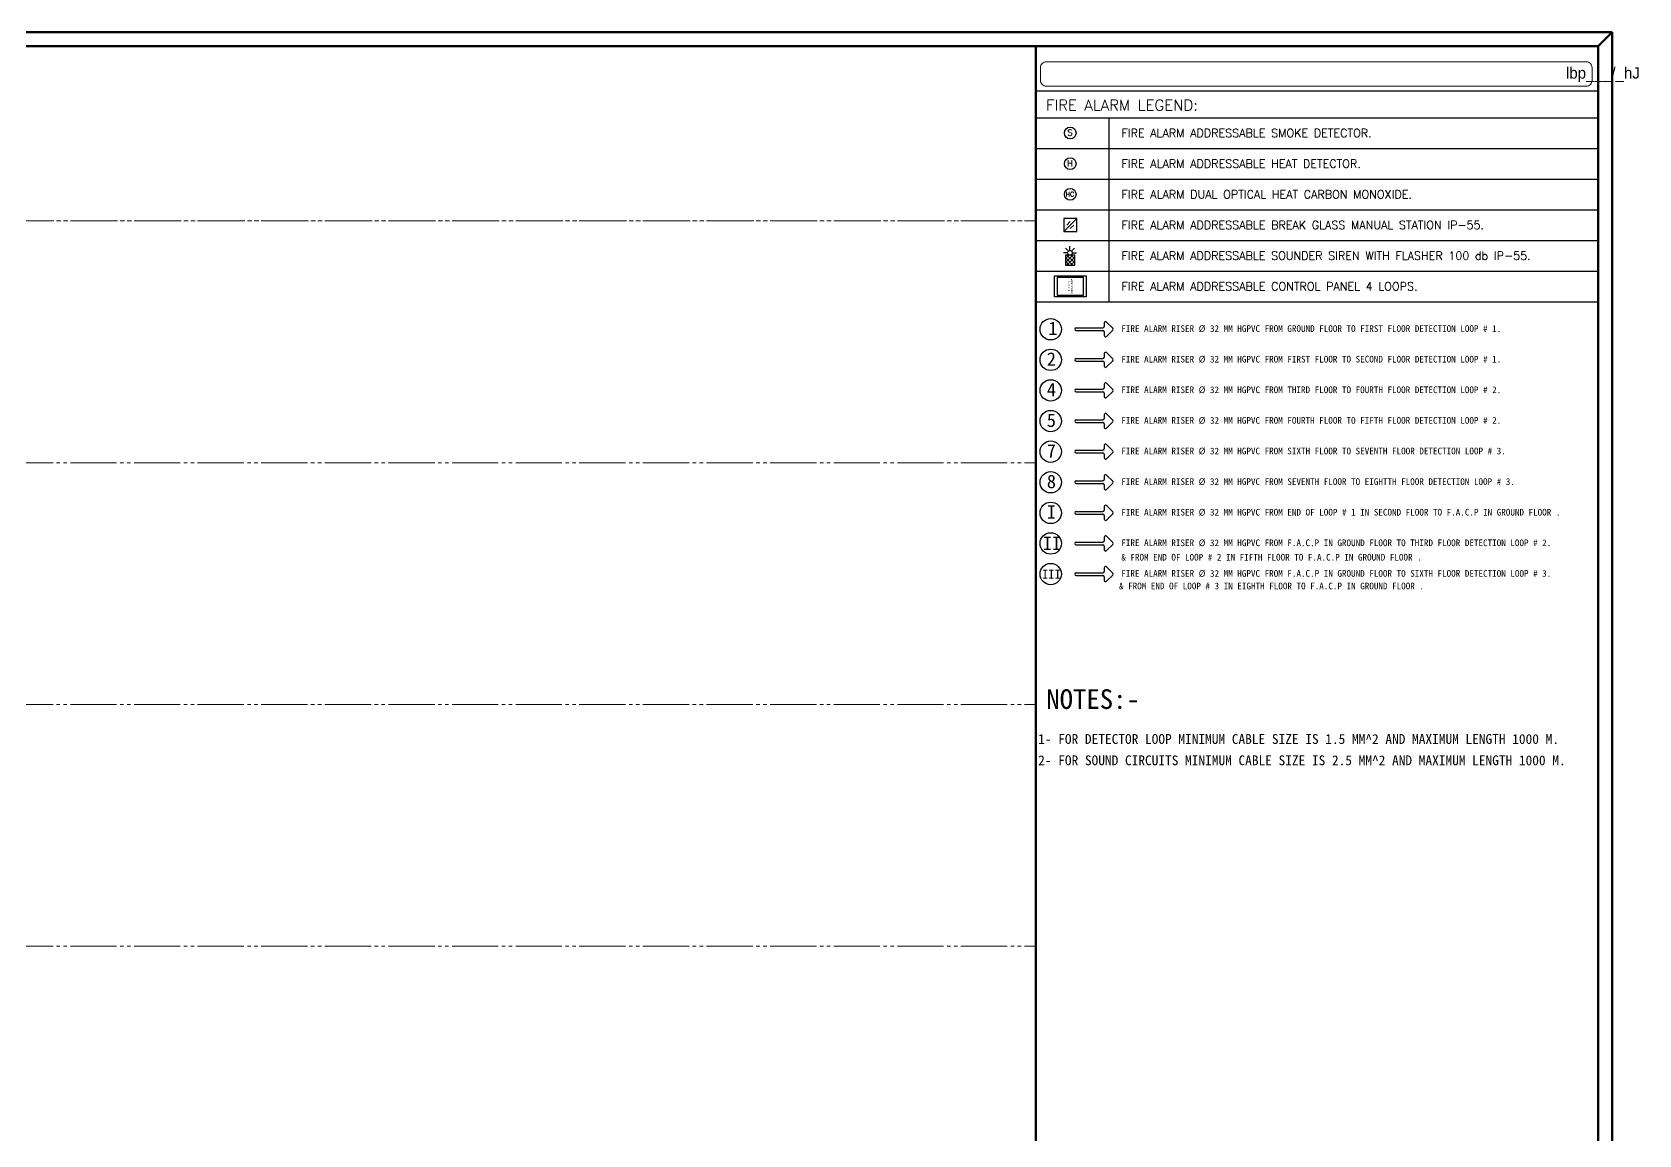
# Model space of a CAD drawing. Extents: x 845 to 946, y 417 to 812.
# Drawn here: x 895.54 to 941.77, y 451.74 to 483.44 of the extents above; entities that cross this region are included whole.
import ezdxf

# ---------------------------------------------------------------- set-up
doc = ezdxf.new("R2010")
doc.units = 0
doc.header["$MEASUREMENT"] = 0
doc.linetypes.add('P2', pattern=[1.5644, 1.33, -0.067, 0.0167, -0.067, 0.0167, -0.067])
doc.layers.get('0').update_dxf_attribs({"color": 252, "linetype": 'CONTINUOUS', "lineweight": 30})
for name, color, linetype, lineweight in [('Dim', 252, 'CONTINUOUS', 0), ('UG-BORDER', 20, 'CONTINUOUS', 80), ('UG-Khartosha', 252, 'CONTINUOUS', 20), ('WIRRING', 3, 'CONTINUOUS', 13)]:
    doc.layers.add(name, color=color, linetype=linetype, lineweight=lineweight)
doc.layers.add('FIRE ALRM', color=1, linetype='CONTINUOUS')
doc.layers.add('TEXT-AUS', color=3, linetype='CONTINUOUS')
doc.styles.add('A', font='ROMANS.shx')
doc.styles.add('ARAB', font='sosa.shx', dxfattribs={"width": 0.9, "height": 0.07})
doc.styles.add('B', font='ROMANS', dxfattribs={"width": 0.8})

# ---------------------------------------------------------------- blocks, each defined once
blk = doc.blocks.new('A$C476D1BCC')
at = {"layer": 'UG-Khartosha', "color": 14}
blk.add_lwpolyline([(-0.15879, -0.00448), (-0.00341, -0.00448, -0.414214), (-0.00178, -0.00611), (-0.00178, -0.00985, -0.414214), (-0.00341, -0.01148), (-0.15879, -0.01148, -0.414214), (-0.16042, -0.00985), (-0.16042, -0.00611, -0.414214)], format="xyb", close=True, dxfattribs=at)
at = {"layer": 'UG-Khartosha', "style": 'ARAB'}
blk.add_text('lbp___/_hJ', height=0.003256, dxfattribs=at).set_placement((-0.00929, -0.00931))
blk = doc.blocks.new('SMOK DETEC.')
at = {"layer": 'FIRE ALRM', "color": 1}
blk.add_circle((-81102, 60801), 204, dxfattribs=at)
at = {"layer": 'FIRE ALRM', "color": 2, "style": 'B'}
blk.add_text('S', height=218, dxfattribs=at).set_placement((-81199, 60705))
blk = doc.blocks.new('HEAT DETEC.')
at = {"layer": 'FIRE ALRM'}
blk.add_circle((-81102, 59340), 204, dxfattribs=at)
at = {"layer": 'FIRE ALRM', "color": 2, "style": 'B'}
blk.add_text('H', height=218, dxfattribs=at).set_placement((-81212, 59239))
blk = doc.blocks.new('MANUAL STATION')
at = {"layer": 'FIRE ALRM', "color": 4}
for p, q in [((327, 327), (0, 0)), ((327, 327), (0, 327)), ((0, 327), (0, 0)), ((327, 327), (0, 0)), ((327, 327), (0, 327)), ((0, 0), (327, 0)), ((0, 0), (327, 0)), ((327, 0), (327, 327)), ((327, 0), (327, 327))]:
    blk.add_line(p, q, dxfattribs=at)
at = {"layer": 'FIRE ALRM', "color": 2}
for p, q in [((163, 250), (77, 163)), ((163, 250), (77, 163)), ((250, 163), (163, 77)), ((250, 163), (163, 77))]:
    blk.add_line(p, q, dxfattribs=at)
blk = doc.blocks.new('CARBON MONOXIDE')
at = {"layer": 'FIRE ALRM'}
blk.add_circle((3633858, 304639), 137, dxfattribs=at)
at = {"layer": 'FIRE ALRM', "color": 2, "style": 'B', "width": 1}
blk.add_text('HC', height=109.3, dxfattribs=at).set_placement((3633750, 304585))
blk = doc.blocks.new('F.A.C.P')
at = {"layer": 'FIRE ALRM', "color": 141, "ltscale": 0.02}
for p, q in [((143.399, -6.359), (143.399, -6.959)), ((143.799, -6.359), (143.399, -6.359)), ((143.799, -6.959), (143.799, -6.359)), ((143.399, -6.959), (143.799, -6.959))]:
    blk.add_line(p, q, dxfattribs=at)
at = {"layer": 'FIRE ALRM', "color": 1, "ltscale": 0.02}
blk.add_lwpolyline([(143.359, -6.299), (143.839, -6.299), (143.839, -7.019), (143.359, -7.019)], close=True, dxfattribs=at)
at = {"layer": 'FIRE ALRM', "color": 3, "ltscale": 0.02, "insert": (143.599, -6.604), "char_height": 0.04, "width": 0.323, "attachment_point": 2}
blk.add_mtext('{\\f@MS Mincho|b0|i0|c0|p49;\\C2;ADDRESSABLE\\PF.A.C.P}', dxfattribs=at)
blk = doc.blocks.new('SIREN')
at = {"layer": 'FIRE ALRM', "linetype": 'Continuous'}
h = blk.add_hatch(dxfattribs=at)
h.set_pattern_fill('ANSI37', color=1, scale=0.5, style=0)
h.paths.add_polyline_path([(126.92, -14.104), (126.707, -14.104), (126.707, -14.331), (126.92, -14.331)])
at = {"layer": 'FIRE ALRM', "color": 2, "ltscale": 0.02}
for p, q in [((126.766, -14.003), (126.71, -13.947)), ((126.813, -13.984), (126.813, -13.904)), ((126.861, -14.003), (126.917, -13.947)), ((126.747, -14.051), (126.667, -14.051)), ((126.88, -14.051), (126.96, -14.051))]:
    blk.add_line(p, q, dxfattribs=at)
at = {"layer": 'FIRE ALRM', "color": 4}
for p, q in [((126.707, -14.104), (126.707, -14.218)), ((126.92, -14.104), (126.707, -14.104)), ((126.707, -14.104), (126.707, -14.331)), ((126.92, -14.104), (126.707, -14.104)), ((126.92, -14.218), (126.92, -14.104)), ((126.92, -14.331), (126.92, -14.104)), ((126.707, -14.331), (126.92, -14.331))]:
    blk.add_line(p, q, dxfattribs=at)
blk.add_circle((126.813, -14.051), 0.0534, dxfattribs=at)
blk.add_circle((126.813, -14.051), 0.0534, dxfattribs=at)

msp = doc.modelspace()

# ---------------------------------------------------------------- linework, layer by layer
at = {"layer": 'Dim', "color": 1, "linetype": 'P2'}
for p, q in [((845.406, 478.013), (924.419, 478.013)), ((863.733, 478.013), (924.419, 478.013)), ((845.406, 471.061), (924.419, 471.061)), ((845.406, 464.109), (924.419, 464.109)), ((845.406, 457.157), (924.419, 457.157))]:
    msp.add_line(p, q, dxfattribs=at)
at = {"layer": 'FIRE ALRM', "color": 170, "ltscale": 0.02}
for p, q in [((925.578, 474.939), (926.347, 474.939)), ((925.578, 474.862), (926.347, 474.862)), ((926.385, 475.08), (926.385, 474.977)), ((926.385, 474.823), (926.385, 474.721)), ((926.63, 474.928), (926.451, 475.107)), ((926.451, 474.694), (926.63, 474.873)), ((925.578, 474.059), (926.347, 474.059)), ((925.578, 473.982), (926.347, 473.982)), ((926.385, 474.2), (926.385, 474.097)), ((926.385, 473.943), (926.385, 473.841)), ((926.63, 474.048), (926.451, 474.227)), ((926.451, 473.814), (926.63, 473.993)), ((926.385, 473.32), (926.385, 473.217)), ((926.63, 473.168), (926.451, 473.347)), ((925.578, 473.179), (926.347, 473.179)), ((925.578, 473.102), (926.347, 473.102)), ((926.385, 473.063), (926.385, 472.961)), ((926.451, 472.934), (926.63, 473.113)), ((926.385, 472.44), (926.385, 472.337)), ((926.63, 472.288), (926.451, 472.467)), ((925.578, 472.299), (926.347, 472.299)), ((925.578, 472.222), (926.347, 472.222)), ((926.385, 472.183), (926.385, 472.081)), ((926.451, 472.054), (926.63, 472.233)), ((926.385, 471.56), (926.385, 471.457)), ((926.63, 471.408), (926.451, 471.587)), ((925.578, 471.419), (926.347, 471.419)), ((925.578, 471.342), (926.347, 471.342)), ((926.385, 471.303), (926.385, 471.201)), ((926.451, 471.174), (926.63, 471.353)), ((926.385, 470.68), (926.385, 470.577)), ((926.63, 470.528), (926.451, 470.707)), ((925.578, 470.539), (926.347, 470.539)), ((925.578, 470.462), (926.347, 470.462)), ((926.385, 470.423), (926.385, 470.321)), ((926.451, 470.294), (926.63, 470.473)), ((925.578, 469.659), (926.347, 469.659)), ((926.385, 469.8), (926.385, 469.697)), ((926.63, 469.648), (926.451, 469.827)), ((925.578, 469.582), (926.347, 469.582)), ((926.385, 469.543), (926.385, 469.441)), ((926.451, 469.414), (926.63, 469.593)), ((925.578, 468.779), (926.347, 468.779)), ((925.578, 468.702), (926.347, 468.702)), ((926.385, 468.92), (926.385, 468.817)), ((926.63, 468.768), (926.451, 468.947)), ((926.451, 468.534), (926.63, 468.713)), ((926.385, 468.663), (926.385, 468.561)), ((925.578, 467.899), (926.347, 467.899)), ((925.578, 467.822), (926.347, 467.822)), ((926.385, 468.04), (926.385, 467.937)), ((926.385, 467.783), (926.385, 467.681)), ((926.63, 467.888), (926.451, 468.067)), ((926.451, 467.654), (926.63, 467.833))]:
    msp.add_line(p, q, dxfattribs=at)
at = {"layer": 'FIRE ALRM', "color": 3, "ltscale": 0.02}
for centre in [(924.848, 474.9), (924.848, 474.02), (924.848, 473.14), (924.848, 472.26), (924.848, 471.38), (924.848, 470.5), (924.848, 469.62), (924.848, 468.74), (924.848, 467.86)]:
    msp.add_circle(centre, 0.308, dxfattribs=at)
at = {"layer": 'FIRE ALRM', "color": 170, "ltscale": 0.02}
for centre, radius, start, end in [((925.578, 474.9), 0.0385, 90, 180), ((925.578, 474.9), 0.0385, 180, 270), ((926.347, 474.977), 0.0385, 270, 0), ((926.347, 474.823), 0.0385, 0, 90), ((926.424, 475.08), 0.0384, 45, 180), ((926.424, 474.721), 0.0385, 180, 315), ((926.603, 474.9), 0.0385, 315, 45), ((925.578, 474.02), 0.0385, 90, 180), ((925.578, 474.02), 0.0385, 180, 270), ((926.347, 474.097), 0.0385, 270, 0), ((926.347, 473.943), 0.0385, 0, 90), ((926.424, 474.2), 0.0384, 45, 180), ((926.424, 473.841), 0.0385, 180, 315), ((926.603, 474.02), 0.0385, 315, 45), ((926.424, 473.32), 0.0384, 45, 180), ((925.578, 473.14), 0.0385, 90, 180), ((925.578, 473.14), 0.0385, 180, 270), ((926.347, 473.217), 0.0385, 270, 0), ((926.347, 473.063), 0.0385, 0, 90), ((926.424, 472.961), 0.0385, 180, 315), ((926.603, 473.14), 0.0385, 315, 45), ((926.424, 472.44), 0.0384, 45, 180), ((925.578, 472.26), 0.0385, 90, 180), ((925.578, 472.26), 0.0385, 180, 270), ((926.347, 472.337), 0.0385, 270, 0), ((926.347, 472.183), 0.0385, 0, 90), ((926.424, 472.081), 0.0385, 180, 315), ((926.603, 472.26), 0.0385, 315, 45), ((926.424, 471.56), 0.0384, 45, 180), ((925.578, 471.38), 0.0385, 90, 180), ((925.578, 471.38), 0.0385, 180, 270), ((926.347, 471.457), 0.0385, 270, 0), ((926.347, 471.303), 0.0385, 0, 90), ((926.424, 471.201), 0.0385, 180, 315), ((926.603, 471.38), 0.0385, 315, 45), ((926.347, 470.577), 0.0385, 270, 0), ((926.424, 470.68), 0.0384, 45, 180), ((925.578, 470.5), 0.0385, 90, 180), ((925.578, 470.5), 0.0385, 180, 270), ((926.347, 470.423), 0.0385, 0, 90), ((926.424, 470.321), 0.0385, 180, 315), ((926.603, 470.5), 0.0385, 315, 45), ((925.578, 469.62), 0.0385, 90, 180), ((925.578, 469.62), 0.0385, 180, 270), ((926.347, 469.697), 0.0385, 270, 0), ((926.424, 469.8), 0.0384, 45, 180), ((926.603, 469.62), 0.0385, 315, 45), ((926.347, 469.543), 0.0385, 0, 90), ((926.424, 469.441), 0.0385, 180, 315), ((925.578, 468.74), 0.0385, 90, 180), ((925.578, 468.74), 0.0385, 180, 270), ((926.347, 468.817), 0.0385, 270, 0), ((926.347, 468.663), 0.0385, 0, 90), ((926.424, 468.92), 0.0384, 45, 180), ((926.603, 468.74), 0.0385, 315, 45), ((926.424, 468.561), 0.0385, 180, 315), ((925.578, 467.86), 0.0385, 90, 180), ((925.578, 467.86), 0.0385, 180, 270), ((926.347, 467.937), 0.0385, 270, 0), ((926.347, 467.783), 0.0385, 0, 90), ((926.424, 468.04), 0.0384, 45, 180), ((926.603, 467.86), 0.0385, 315, 45), ((926.424, 467.681), 0.0385, 180, 315)]:
    msp.add_arc(centre, radius, start, end, dxfattribs=at)
at = {"layer": 'TEXT-AUS', "color": 6}
for p, q in [((940.586, 481.741), (924.419, 481.741)), ((924.419, 480.982), (940.586, 480.982)), ((926.519, 480.982), (926.52, 475.692)), ((924.419, 480.101), (940.586, 480.101)), ((924.419, 479.219), (940.586, 479.219)), ((924.419, 478.337), (940.359, 478.337)), ((924.419, 478.337), (940.359, 478.337)), ((924.419, 478.337), (940.586, 478.337)), ((924.419, 477.456), (940.586, 477.456)), ((924.419, 476.574), (940.359, 476.574)), ((924.419, 476.574), (940.586, 476.574)), ((924.419, 475.692), (940.586, 475.692))]:
    msp.add_line(p, q, dxfattribs=at)
at = {"layer": 'UG-BORDER'}
for p, q in [((941.002, 483.442), (845.002, 483.442)), ((940.597, 483.037), (845.406, 483.037)), ((924.419, 417.146), (924.419, 483.037)), ((941.002, 483.442), (940.597, 483.037)), ((940.597, 417.146), (940.597, 483.037)), ((941.002, 416.742), (941.002, 483.442))]:
    msp.add_line(p, q, dxfattribs=at)

# ---------------------------------------------------------------- block references
at = {"xscale": 99.99999999997229, "yscale": 99.99999999997229, "zscale": 99.99999999997229}
msp.add_blockref('A$C476D1BCC', (940.597, 483.037), dxfattribs=at)
at = {"layer": 'FIRE ALRM', "color": 4}
for name, p, xscale, yscale, zscale in [('SMOK DETEC.', (992.142, 430.512), 0.0008228375173758, 0.0008228375173758, 0.0008228375173758), ('HEAT DETEC.', (992.142, 430.833), 0.0008228375173758, 0.0008228375173758, 0.0008228375173758), ('MANUAL STATION', (925.221, 477.708), 0.0011519725243261, 0.0011519725243261, 0.0011519725243261)]:
    msp.add_blockref(name, p, dxfattribs=dict(at, xscale=xscale, yscale=yscale, zscale=zscale))
at = {"layer": 'FIRE ALRM', "xscale": 0.0012302270469036, "yscale": 0.0012302270469036, "zscale": 0.0012302270469036}
msp.add_blockref('CARBON MONOXIDE', (-3545.062, 104.003), dxfattribs=at)
at = {"layer": 'FIRE ALRM', "color": 3, "xscale": 1.25928487702606, "yscale": 1.25928487702606, "zscale": 1.25928487702606, "rotation": 270}
msp.add_blockref('F.A.C.P', (933.795, 656.965), dxfattribs=at)
at = {"layer": 'WIRRING', "color": 3, "xscale": 1.25928487702606, "yscale": 1.25928487702606, "zscale": 1.25928487702606}
msp.add_blockref('SIREN', (765.708, 494.793), dxfattribs=at)

# ---------------------------------------------------------------- texts
at = {"layer": 'FIRE ALRM', "color": 7, "ltscale": 0.02, "attachment_point": 1}
for s, insert, char_height, width in [('{\\f@MS Mincho|b0|i0|c0|p49;1}', (924.778, 475.116), 0.38491, 0.19334), ('{\\f@MS Mincho|b0|i0|c0|p49;\\C32;FIRE ALARM RISER %%C 32 MM HGPVC FROM GROUND FLOOR TO FIRST FLOOR DETECTION LOOP # 1.}', (926.878, 475.015), 0.192457, 11.67202), ('{\\f@MS Mincho|b0|i0|c0|p49;2}', (924.736, 474.236), 0.38491, 0.19334), ('{\\f@MS Mincho|b0|i0|c0|p49;\\C32;FIRE ALARM RISER %%C 32 MM HGPVC FROM FIRST FLOOR TO SECOND FLOOR DETECTION LOOP # 1.}', (926.878, 474.135), 0.192457, 11.67202), ('{\\f@MS Mincho|b0|i0|c0|p49;4}', (924.736, 473.356), 0.38491, 0.19334), ('{\\f@MS Mincho|b0|i0|c0|p49;\\C32;FIRE ALARM RISER %%C 32 MM HGPVC FROM THIRD FLOOR TO FOURTH FLOOR DETECTION LOOP # 2.}', (926.878, 473.255), 0.192457, 11.69336), ('{\\f@MS Mincho|b0|i0|c0|p49;5}', (924.736, 472.476), 0.38491, 0.19334), ('{\\f@MS Mincho|b0|i0|c0|p49;\\C32;FIRE ALARM RISER %%C 32 MM HGPVC FROM FOURTH FLOOR TO FIFTH FLOOR DETECTION LOOP # 2.}', (926.878, 472.375), 0.192457, 11.67733), ('{\\f@MS Mincho|b0|i0|c0|p49;7}', (924.736, 471.596), 0.38491, 0.19334), ('{\\f@MS Mincho|b0|i0|c0|p49;\\C32;FIRE ALARM RISER %%C 32 MM HGPVC FROM SIXTH FLOOR TO SEVENTH FLOOR DETECTION LOOP # 3.}', (926.878, 471.495), 0.192457, 11.81946), ('{\\f@MS Mincho|b0|i0|c0|p49;8}', (924.736, 470.716), 0.38491, 0.19334), ('{\\f@MS Mincho|b0|i0|c0|p49;\\C32;FIRE ALARM RISER %%C 32 MM HGPVC FROM SEVENTH FLOOR TO EIGHTTH FLOOR DETECTION LOOP # 3.}', (926.878, 470.615), 0.192457, 12.03812), ('{\\f@MS Mincho|b0|i0|c0|p49;I}', (924.736, 469.836), 0.38491, 0.19334), ('{\\f@MS Mincho|b0|i0|c0|p49;\\C32;FIRE ALARM RISER %%C 32 MM HGPVC FROM END OF LOOP # 1 IN SECOND FLOOR TO F.A.C.P IN GROUND FLOOR .}', (926.878, 469.735), 0.192457, 13.51131), ('{\\f@MS Mincho|b0|i0|c0|p49;II}', (924.621, 468.938), 0.38491, 0.19334), ('{\\f@MS Mincho|b0|i0|c0|p49;\\C32;FIRE ALARM RISER %%C 32 MM HGPVC FROM F.A.C.P IN GROUND FLOOR TO THIRD FLOOR DETECTION LOOP # 2.}', (926.878, 468.855), 0.192457, 13.36485), ('{\\f@MS Mincho|b0|i0|c0|p49;\\C32;& FROM END OF LOOP # 2 IN FIFTH FLOOR TO F.A.C.P IN GROUND FLOOR .}', (926.878, 468.441), 0.19246, 13.36485), ('{\\f@MS Mincho|b0|i0|c0|p49;III}', (924.596, 467.991), 0.264, 0.19334), ('{\\f@MS Mincho|b0|i0|c0|p49;\\C32;FIRE ALARM RISER %%C 32 MM HGPVC FROM F.A.C.P IN GROUND FLOOR TO SIXTH FLOOR DETECTION LOOP # 3.}', (926.878, 467.975), 0.192457, 13.6175), ('{\\f@MS Mincho|b0|i0|c0|p49;\\C32;& FROM END OF LOOP # 3 IN EIGHTH FLOOR TO F.A.C.P IN GROUND FLOOR .}', (926.812, 467.613), 0.19246, 13.23041), ('{\\f@MS Mincho|b1|i0|c0|p49;\\C1;NOTES:-}', (924.722, 464.547), 0.56468, 2.87746), ('{\\f@MS Mincho|b1|i0|c0|p49;\\C1;NOTES:-}', (924.722, 464.547), 0.56468, 2.87746), ('{\\f@MS Mincho|b1|i0|c0|p49;\\C2;1- FOR DETECTOR LOOP MINIMUM CABLE SIZE IS 1.5 MM^ 2 AND MAXIMUM LENGTH 1000 M.}', (924.487, 463.259), 0.282341, 15.96233), ('{\\f@MS Mincho|b1|i0|c0|p49;\\C2;1- FOR DETECTOR LOOP MINIMUM CABLE SIZE IS 1.5 MM^ 2 AND MAXIMUM LENGTH 1000 M.}', (924.487, 463.259), 0.282341, 15.96233), ('{\\f@MS Mincho|b1|i0|c0|p49;\\C2;2- FOR SOUND CIRCUITS MINIMUM CABLE SIZE IS 2.5 MM^ 2 AND MAXIMUM LENGTH 1000 M.}', (924.487, 462.646), 0.282341, 16.24267), ('{\\f@MS Mincho|b1|i0|c0|p49;\\C2;2- FOR SOUND CIRCUITS MINIMUM CABLE SIZE IS 2.5 MM^ 2 AND MAXIMUM LENGTH 1000 M.}', (924.487, 462.646), 0.282341, 16.24267)]:
    msp.add_mtext(s, dxfattribs=dict(at, insert=insert, char_height=char_height, width=width))
at = {"layer": 'TEXT-AUS', "color": 4, "style": 'A'}
msp.add_text('FIRE ALARM LEGEND:', height=0.31362, dxfattribs=at).set_placement((924.714, 481.185))
at = {"layer": 'TEXT-AUS', "color": 3, "style": 'A'}
for s, p in [('FIRE ALARM ADDRESSABLE SMOKE DETECTOR.  ', (926.885, 480.423)), ('FIRE ALARM ADDRESSABLE HEAT DETECTOR.  ', (926.886, 479.542)), ('FIRE ALARM DUAL OPTICAL HEAT CARBON MONOXIDE.  ', (926.886, 478.661)), ('FIRE ALARM ADDRESSABLE BREAK GLASS MANUAL STATION IP-55.  ', (926.885, 477.779)), ('FIRE ALARM ADDRESSABLE SOUNDER SIREN WITH FLASHER 100 db IP-55.  ', (926.885, 476.897)), ('FIRE ALARM ADDRESSABLE CONTROL PANEL 4 LOOPS.  ', (926.885, 476.016))]:
    msp.add_text(s, height=0.2351, dxfattribs=at).set_placement(p)

doc.saveas('drawing.dxf')
